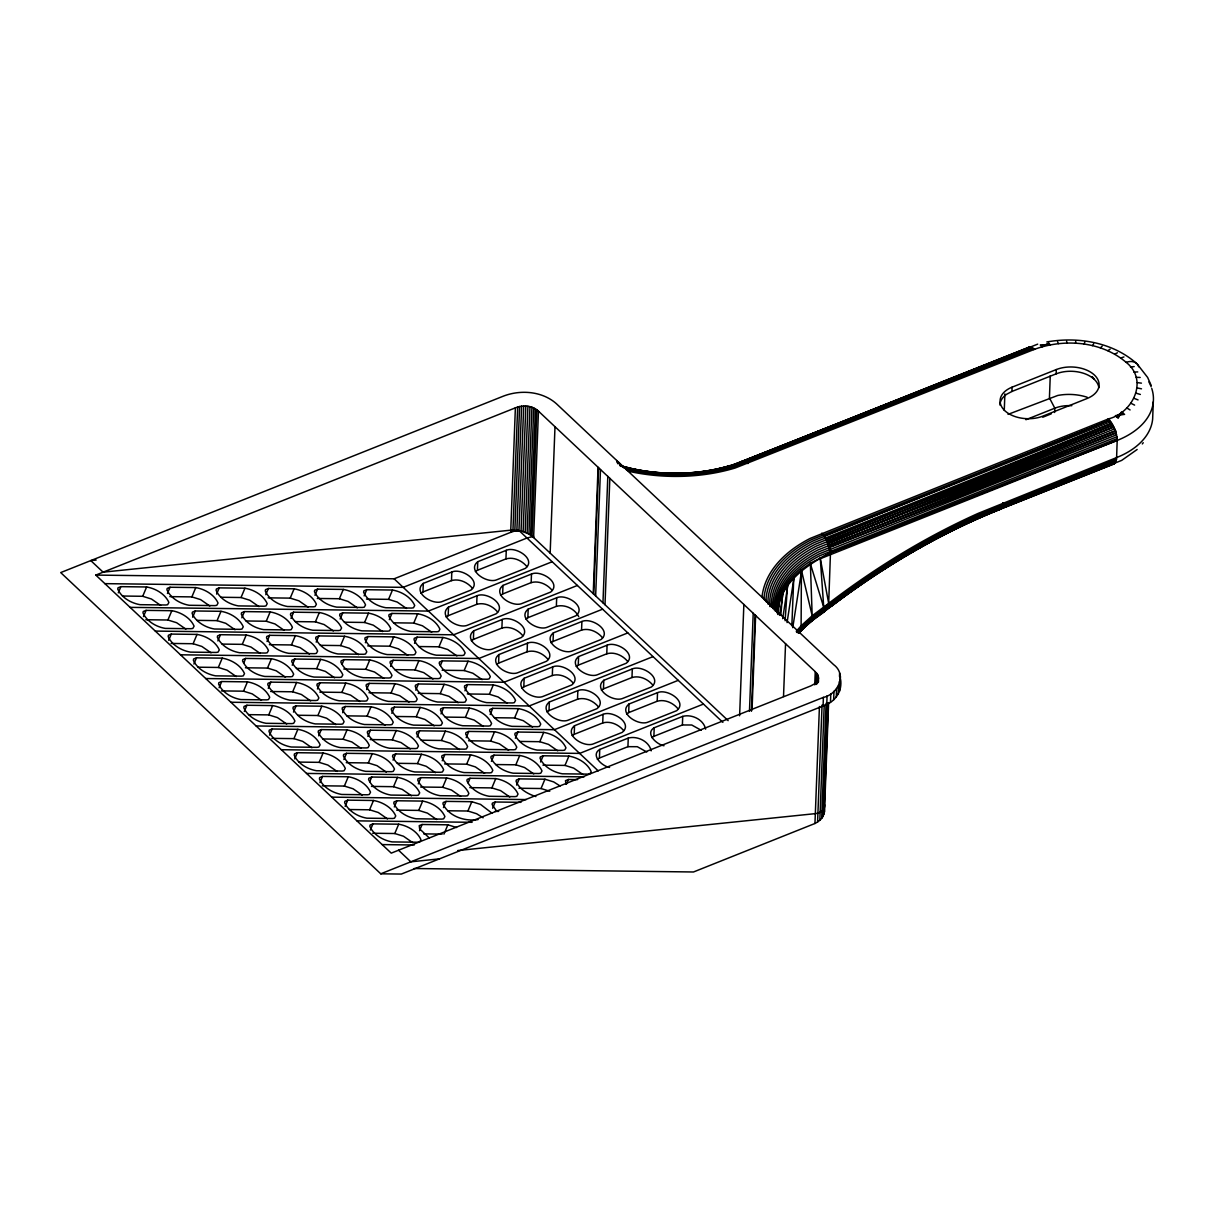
<?xml version="1.0" encoding="UTF-8"?>
<svg xmlns="http://www.w3.org/2000/svg" width="1214" height="1214" viewBox="0 0 1214 1214"><rect width="100%" height="100%" fill="white"/><g stroke="black" fill="none" stroke-linecap="round" stroke-linejoin="round"><path stroke-width="1.5" d="M796.232 631.31L801.119 625.802L801.407 569.654L810.239 563.25L831.18 552.567L1117.259 438.588L1115.56 430.773L1108.655 418.83L810.148 538.424A138.897 86.361 2.2 0 0 762.043 596.59L771.36 606.029L769.706 606.499M1108.655 418.83C1133.011 412.79 1148.732 379.982 1126.137 362.333C1101.401 341.21 1064.557 338.418 1034.707 349.237L735.274 467.967A138.897 86.361 2.2 0 1 628.973 471.351L625.954 469.181M766.019 601.628L766.14 597.485A134.769 83.796 2.2 0 1 812.819 541.049L1109.05 420.454L1115.362 430.864L1116.045 432.821L818.919 551.809A125.027 77.742 2.2 0 0 775.306 611.158M767.916 604.026L768.083 598.214A132.796 82.567 2.2 0 1 814.078 542.597L1112.039 423.246M769.752 604.648L769.904 599.109A130.93 81.414 2.2 0 1 815.262 544.282L1111.478 423.474M777.582 612.372C778.007 595.285 788.645 580.231 801.407 569.654M777.81 613.434C778.963 583.646 806.354 564.996 830.467 552.886L827.174 541.171L821.848 533.143M800.952 630.855A139.913 122.629 -9.5 0 1 812.151 620.703L824.503 611.704L824.716 610.536L810.239 563.25M771.36 607.197L771.603 600.171A129.2 80.336 2.2 0 1 816.354 546.072L1113.056 425.006M420.909 593.236L422.973 591.977L423.307 583.388L451.805 572.022C461.29 567.666 482.277 581.036 470.971 590.065L442.473 601.416C432.988 605.786 412.001 592.417 423.307 583.388M446.115 616.955L448.178 615.695L448.512 607.106L477.011 595.755C486.495 591.385 507.482 604.754 496.177 613.783L467.678 625.149C458.194 629.505 437.207 616.135 448.512 607.106M422.973 591.977L451.487 580.611L451.805 572.022M471.32 640.688L473.399 639.429L473.718 630.84L502.232 619.474C511.701 615.119 532.688 628.488 521.383 637.502L492.884 648.868C483.4 653.223 462.413 639.854 473.718 630.84M475.372 571.536L477.436 570.277L477.77 561.687L506.268 550.321C515.753 545.966 536.74 559.335 525.434 568.349L496.921 579.715C487.451 584.071 466.464 570.701 477.77 561.687M448.178 615.695L476.692 604.344L477.011 595.755M496.526 664.407L498.605 663.148L498.924 654.558L527.437 643.192C536.907 638.837 557.894 652.206 546.588 661.235L518.09 672.586C508.605 676.942 487.618 663.572 498.924 654.558M500.578 595.255L502.642 593.995L502.975 585.406L531.474 574.04C540.958 569.685 561.945 583.054 550.64 592.083L522.126 603.434C512.657 607.804 491.67 594.435 502.975 585.406M473.399 639.429L501.898 628.063L502.232 619.474M477.436 570.277L505.95 558.91L506.268 550.321M818.555 678.231L815.869 683.103L810.815 685.91L391.242 853.139L95.8 575.087L394.11 578.805L510.684 532.339L515.373 407.858C522.824 404.732 532.445 405.4 538.455 411.151L815.247 671.661L818.19 675.606L818.403 681.98M510.684 532.339L512.9 531.52L517.665 407.009M512.9 531.52L514.827 531.004L519.592 406.508M514.827 531.004L516.861 530.685L521.61 406.174M523.704 406.022L518.955 530.472L722.891 722.36M728.157 720.646L533.614 537.544L528.925 534.039L521.049 530.943L525.829 406.053M523.128 531.535L527.923 406.25M525.161 532.263L529.972 406.644M527.104 533.098L531.929 407.191M528.925 534.039L533.75 407.904M521.732 688.126L523.811 686.866L524.129 678.277L552.643 666.926C562.128 662.556 583.099 675.925 571.794 684.954L543.295 696.32C533.811 700.675 512.824 687.306 524.129 678.277M530.579 535.055L535.404 408.754M525.783 618.973L527.847 617.714L528.181 609.125L556.68 597.774C566.164 593.403 587.151 606.772 575.846 615.802L547.347 627.168C537.863 631.523 516.876 618.154 528.181 609.125M498.605 663.148L527.104 651.781L527.437 643.192M532.036 536.118L536.861 409.74M502.642 593.995L531.155 582.629L531.474 574.04M533.614 537.544L538.455 411.151M550.154 553.114L554.995 426.721M546.937 711.859L549.016 710.585L549.335 702.011L577.849 690.645C587.333 686.289 608.305 699.659 597 708.673L568.501 720.039C559.017 724.394 538.03 711.025 549.335 702.011M550.989 642.707L553.053 641.432L553.387 632.858L581.885 621.492C591.37 617.137 612.357 630.506 601.051 639.52L572.553 650.886C563.068 655.241 542.081 641.872 553.387 632.858M523.811 686.866L552.309 675.5L552.643 666.926M527.847 617.714L556.361 606.363L556.68 597.774M572.143 735.578L574.222 734.318L574.541 725.729L603.054 714.363C612.539 710.008 633.526 723.377 622.205 732.391L593.707 743.757C584.222 748.112 563.235 734.743 574.541 725.729M576.195 666.425L578.259 665.166L578.592 656.577L607.091 645.211C616.575 640.855 637.562 654.225 626.257 663.254L597.758 674.605C588.274 678.96 567.287 665.591 578.592 656.577M549.016 710.585L577.515 699.234L577.849 690.645M553.053 641.432L581.567 630.081L581.885 621.492M593.221 593.646L598.062 467.238M593.752 594.147L598.593 467.739M595.649 595.922L600.49 469.53M602.963 602.812L607.804 476.419M604.997 604.724L609.838 478.331M597.349 759.296L599.428 758.037L599.746 749.448L628.26 738.082C637.304 735.623 649.232 741.299 651.159 750.874M601.4 690.144L603.464 688.884L603.798 680.295L632.297 668.944C641.781 664.574 662.768 677.943 651.463 686.972L622.964 698.323C613.48 702.694 592.493 689.324 603.798 680.295M574.222 734.318L602.721 722.952L603.054 714.363M578.259 665.166L606.772 653.8L607.091 645.211M626.606 713.878L628.685 712.603L629.004 704.014L657.518 692.663C666.987 688.308 687.974 701.677 676.668 710.691L648.17 722.057C638.685 726.412 617.698 713.043 629.004 704.014M599.428 758.037L627.926 746.671L628.26 738.082M603.464 688.884L631.978 677.518L632.297 668.944M651.812 737.596L653.891 736.337L654.209 727.747L682.723 716.381C691.768 713.908 703.695 719.583 705.622 729.159M628.685 712.603L657.184 701.252L657.518 692.663M653.891 736.337L682.389 724.97L682.723 716.381M739.614 715.774L743.863 604.481M749.463 711.374L753.211 613.267M751.436 711.267L755.108 615.058M752.043 709.887L755.639 615.559M783.516 696.517L785.549 643.693M814.746 684.863L815.247 671.661M816.263 684.423L816.703 673.117M817.219 683.755L817.583 674.331M817.978 681.251L818.19 675.606M818.297 682.556L818.509 676.911M414.126 868.511L693.482 871.986L814.958 823.487L819.435 706.502M814.958 823.487L817.583 821.999L822.06 705.061M823.077 705.971L823.396 697.382C837.933 694.302 847.326 674.635 833.578 664.589L556.422 403.746C542.294 391.136 520.548 389.497 503.34 396.159L60.7 572.583L380.756 873.807L401.333 874.065L823.077 705.971C834.397 702.572 842.774 691.616 840.498 679.461M817.583 821.999L819.829 820.285L824.23 705.152M796.566 632.418A137.91 120.884 -9.5 0 1 812.636 617.046L828.616 605.103L830.467 552.886M819.829 820.285L821.681 818.388L826.081 703.316M826.749 704.408L827.083 695.819M821.681 818.388L823.077 816.324L827.402 703.058M824.139 799.237L824.443 811.938L823.077 816.324M824.928 778.599L825.353 767.354M826.142 746.716L826.567 735.456M827.356 714.818L827.796 703.574M824.003 814.169L828.251 702.845M824.443 811.938L828.616 702.572M830.467 702.284L830.801 693.695M833.654 699.856L833.988 691.267M836.264 697.17L836.598 688.581M838.252 694.256L838.571 685.682M839.496 676.517L839.633 673.087M839.557 691.206L839.891 682.617M840.179 688.05L840.422 676.259M1004.266 410.438L1004.889 393.882M999.926 405.051A27.436 17.057 2.2 0 1 1006.603 394.292L1011.945 391.454L1012.112 387.16L1056.301 369.557A27.436 17.057 2.2 0 1 1094.375 374.989A27.436 17.057 2.2 0 1 1087.076 398.511L1042.887 416.129A27.436 17.057 2.2 0 1 1004.813 410.696A27.436 17.057 2.2 0 1 1012.112 387.16M1050.262 375.794L1049.427 397.873L1054.814 408.192L1054.647 412.487M1011.945 391.454L1056.134 373.851L1056.301 369.557M1117.259 438.588L1116.546 459.15L1113.663 464.112L999.259 509.592A551.991 351.939 -46.7 0 0 903.277 557.272M1153.3 401.834L1152.647 419.012A82.294 51.17 2.2 0 1 1116.698 457.541L978.165 513.37A565.041 360.27 -46.7 0 0 830.679 601.856L812.181 615.756L801.119 625.802M791.847 625.756L793.819 576.68M1002.87 502.915L1002.127 507.118L1000.199 509.334A553.402 352.849 -46.7 0 0 831.195 606.378M785.109 620.733L787.582 584.207M1003.234 502.763C1003.492 506.101 1001.125 510.942 997.104 509.319M780.784 615.316L782.787 592.174M777.506 613.677L777.673 608.927M1075.543 343.243L1075.756 341.286M778.113 614.603L779.464 600.444M779.707 615.392L783 593.267M782.681 618.67L787.795 585.33M787.051 622.585L794.002 577.803M792.757 627.653L801.574 570.808L812.181 615.756L810.391 564.404M1084.072 344.108L1084.83 342.196M118.274 592.857L120.884 586.65L146.621 586.969C155.559 588.487 165.089 593.934 168.898 602.432L167.623 604.724L165.787 604.997L140.05 604.678C131.112 603.146 121.582 597.713 117.773 589.215L117.986 587.804L120.884 586.65M122.493 596.028L142.706 596.286L146.621 586.969M143.48 616.575L146.09 610.369L171.827 610.688C180.765 612.22 190.295 617.653 194.103 626.151L192.829 628.442L190.993 628.715L165.256 628.397C156.318 626.879 146.788 621.431 142.979 612.933L143.191 611.522L146.09 610.369M167.441 593.464L170.051 587.257L195.788 587.576C204.726 589.109 214.256 594.541 218.065 603.039L216.79 605.331L214.954 605.619L189.217 605.285C180.279 603.768 170.749 598.32 166.955 589.822L167.153 588.411L170.051 587.257M145.862 619.732L167.911 620.005L171.827 610.688M168.685 640.309L171.295 634.087L197.032 634.406C205.97 635.939 215.515 641.387 219.309 649.885L218.034 652.161L216.198 652.449L190.461 652.13C181.523 650.598 171.993 645.15 168.2 636.667L168.397 635.256L171.295 634.087M169.823 596.62L191.873 596.893L195.788 587.576M192.647 617.198L195.257 610.976L220.994 611.31C229.932 612.827 239.477 618.275 243.27 626.773L241.996 629.049L240.16 629.338L214.423 629.019C205.485 627.486 195.955 622.054 192.161 613.556L192.358 612.144L195.257 610.976M171.068 643.45L193.117 643.724L197.032 634.406M216.608 594.086L219.233 587.88L244.955 588.198C253.893 589.716 263.438 595.163 267.232 603.662L265.957 605.938L264.121 606.226L238.384 605.907C229.446 604.375 219.916 598.942 216.122 590.444L216.32 589.033L219.233 587.88M193.891 664.028L196.501 657.821L222.238 658.14C231.176 659.657 240.721 665.105 244.515 673.603L243.24 675.894L241.404 676.168L215.667 675.849C206.729 674.316 197.199 668.884 193.405 660.386L193.603 658.974L196.501 657.821M196.865 620.369L217.078 620.627L220.994 611.31M217.852 640.916L220.478 634.71L246.199 635.028C255.137 636.546 264.682 641.994 268.476 650.492L267.201 652.783L265.365 653.056L239.628 652.737C230.69 651.205 221.16 645.772 217.367 637.274L217.564 635.863L220.478 634.71M220.827 597.258L241.04 597.516L244.955 588.198M198.11 667.199L218.323 667.457L222.238 658.14M241.814 617.805L244.439 611.598L270.161 611.917C279.099 613.449 288.644 618.882 292.437 627.38L291.163 629.671L289.327 629.945L263.59 629.626C254.652 628.108 245.122 622.661 241.328 614.163L241.525 612.751L244.439 611.598M219.097 687.746L221.722 681.54L247.444 681.858C256.382 683.391 265.927 688.824 269.72 697.322L268.446 699.613L266.61 699.886L240.873 699.567C231.935 698.05 222.405 692.602 218.611 684.104L218.808 682.693L221.722 681.54M222.071 644.088L242.284 644.346L246.199 635.028M265.79 594.693L268.4 588.487L294.122 588.805C303.06 590.338 312.605 595.771 316.399 604.269L315.124 606.56L313.288 606.833L287.551 606.514C278.613 604.997 269.083 599.549 265.289 591.051L265.502 589.64L268.4 588.487M243.726 663.087L245.683 658.428L271.405 658.747C280.343 660.279 289.888 665.712 293.682 674.21L292.407 676.502L290.571 676.775L264.834 676.456C255.896 674.938 246.366 669.491 242.572 660.993L242.785 659.581L245.683 658.428M246.032 620.976L266.245 621.234L270.161 611.917M221.479 690.903L243.528 691.176L247.444 681.858M267.034 641.523L269.645 635.317L295.366 635.635C304.304 637.168 313.849 642.601 317.643 651.099L316.368 653.39L314.532 653.678L288.795 653.344C279.857 651.827 270.327 646.379 266.534 637.881L266.746 636.47L269.645 635.317M268.157 597.849L290.207 598.123L294.122 588.805M244.318 711.48L246.928 705.258L272.649 705.577C281.587 707.109 291.132 712.557 294.926 721.04L293.651 723.332L291.815 723.62L266.078 723.301C257.14 721.769 247.61 716.321 243.817 707.823L244.029 706.411L246.928 705.258M245.44 667.791L267.49 668.064L271.405 658.747M290.996 618.427L293.606 612.205L319.328 612.524C328.266 614.056 337.811 619.504 341.604 627.987L340.33 630.278L338.494 630.567L312.757 630.233C303.819 628.715 294.289 623.268 290.495 614.77L290.707 613.358L293.606 612.205M268.279 688.368L270.889 682.147L296.611 682.465C305.549 683.998 315.094 689.446 318.887 697.944L317.613 700.22L315.777 700.508L290.04 700.19C281.102 698.657 271.572 693.209 267.778 684.711L267.99 683.3L270.889 682.147M269.402 644.68L291.451 644.953L295.366 635.635M314.957 595.315L317.567 589.094L343.304 589.412C352.227 590.945 361.772 596.393 365.566 604.891L364.291 607.167L362.455 607.455L336.718 607.137C327.795 605.604 318.25 600.156 314.456 591.658L314.669 590.247L317.567 589.094M248.521 714.651L268.734 714.894L272.649 705.577M292.24 665.257L294.85 659.035L320.587 659.369C329.51 660.886 339.055 666.334 342.849 674.832L341.574 677.109L339.738 677.397L314.001 677.078C305.063 675.545 295.533 670.098 291.739 661.615L291.952 660.204L294.85 659.035M295.199 621.598L315.412 621.841L319.328 612.524M269.523 735.198L272.133 728.992L297.855 729.311C306.793 730.828 316.338 736.276 320.132 744.774L318.857 747.05L317.021 747.338L291.284 747.02C282.346 745.487 272.816 740.054 269.022 731.556L269.235 730.145L272.133 728.992M270.646 691.51L292.695 691.783L296.611 682.465M316.201 642.145L318.812 635.924L344.548 636.257C353.471 637.775 363.016 643.223 366.81 651.721L365.535 653.997L363.699 654.285L337.962 653.967C329.04 652.434 319.494 647.001 315.701 638.503L315.913 637.092L318.812 635.924M317.324 598.456L339.374 598.73L343.304 589.412M293.485 712.087L296.095 705.88L321.831 706.199C330.754 707.716 340.299 713.164 344.093 721.662L342.818 723.954L340.982 724.227L315.245 723.908C306.323 722.376 296.777 716.943 292.984 708.445L293.196 707.034L296.095 705.88M296.444 668.428L316.657 668.686L320.587 659.369M340.163 619.034L342.773 612.827L368.51 613.146C377.433 614.663 386.978 620.111 390.771 628.609L389.497 630.901L387.661 631.174L361.924 630.855C353.001 629.322 343.456 623.89 339.662 615.392L339.874 613.981L342.773 612.827M271.89 738.355L293.94 738.628L297.855 729.311M317.446 688.975L320.056 682.769L345.793 683.087C354.716 684.605 364.261 690.053 368.054 698.551L366.78 700.842L364.944 701.115L339.207 700.797C330.284 699.264 320.739 693.831 316.945 685.333L317.158 683.922L320.056 682.769M320.405 645.317L340.618 645.575L344.548 636.257M294.729 758.917L297.339 752.71L323.076 753.029C331.999 754.562 341.544 759.994 345.337 768.492L344.063 770.784L342.227 771.057L316.49 770.738C307.567 769.206 298.022 763.773 294.228 755.275L294.441 753.864L297.339 752.71M364.124 595.922L366.734 589.716L392.471 590.034C401.394 591.552 410.939 597 414.733 605.498L413.458 607.789L411.622 608.062L385.885 607.744C376.962 606.211 367.417 600.778 363.623 592.28L363.836 590.869L366.734 589.716M297.688 715.258L317.901 715.516L321.831 706.199M342.06 664.316L344.017 659.657L369.754 659.976C378.677 661.493 388.222 666.941 392.016 675.439L390.741 677.731L388.905 678.004L363.168 677.685C354.245 676.152 344.7 670.72 340.906 662.222L341.119 660.811L344.017 659.657M344.366 622.205L364.579 622.463L368.51 613.146M318.69 735.805L321.3 729.599L347.037 729.918C355.96 731.45 365.505 736.883 369.299 745.381L368.024 747.672L366.188 747.945L340.451 747.627C331.528 746.109 321.983 740.661 318.189 732.163L318.402 730.752L321.3 729.599M319.813 692.132L341.862 692.405L345.793 683.087M365.368 642.752L367.979 636.546L393.715 636.864C402.638 638.397 412.183 643.83 415.977 652.328L414.702 654.619L412.866 654.892L387.129 654.574C378.207 653.056 368.661 647.608 364.868 639.11L365.08 637.699L367.979 636.546M298.932 762.089L319.145 762.346L323.076 753.029M366.491 599.079L388.556 599.352L392.471 590.034M342.652 712.694L345.262 706.487L370.998 706.806C379.921 708.339 389.466 713.771 393.26 722.269L391.985 724.561L390.149 724.834L364.412 724.515C355.49 722.998 345.944 717.55 342.151 709.052L342.363 707.641L345.262 706.487M343.774 669.02L365.824 669.293L369.754 659.976M319.935 782.635L322.545 776.429L348.281 776.748C357.204 778.28 366.749 783.713 370.543 792.211L369.268 794.502L367.432 794.791L341.695 794.457C332.773 792.939 323.228 787.491 319.434 778.993L319.646 777.582L322.545 776.429M389.33 619.641L391.94 613.434L417.677 613.753C426.6 615.286 436.145 620.718 439.938 629.216L438.664 631.508L436.828 631.781L411.091 631.462C402.168 629.945 392.623 624.497 388.829 615.999L389.041 614.587L391.94 613.434M322.894 738.977L343.107 739.235L347.037 729.918M366.613 689.582L369.223 683.376L394.96 683.694C403.883 685.227 413.428 690.66 417.221 699.158L415.947 701.449L414.111 701.722L388.374 701.404C379.451 699.886 369.906 694.438 366.112 685.94L366.325 684.529L369.223 683.376M367.736 645.909L389.8 646.182L393.715 636.864M343.896 759.524L346.506 753.317L372.243 753.636C381.166 755.169 390.711 760.617 394.504 769.099L393.23 771.391L391.394 771.679L365.657 771.345C356.734 769.828 347.189 764.38 343.395 755.882L343.608 754.471L346.506 753.317M346.855 715.865L367.083 716.123L370.998 706.806M390.574 666.471L393.184 660.264L418.921 660.583C427.844 662.116 437.389 667.548 441.183 676.046L439.908 678.338L438.072 678.626L412.335 678.292C403.412 676.775 393.867 671.327 390.073 662.829L390.286 661.418L393.184 660.264M322.302 785.792L344.351 786.065L348.281 776.748M393.533 622.812L413.762 623.07L417.677 613.753M367.857 736.428L370.467 730.206L396.204 730.524C405.127 732.057 414.672 737.505 418.466 746.003L417.191 748.279L415.355 748.568L389.618 748.249C380.695 746.716 371.15 741.268 367.356 732.77L367.569 731.359L370.467 730.206M368.98 692.739L391.045 693.012L394.96 683.694M345.14 806.369L347.75 800.147L373.487 800.481C382.41 801.999 391.955 807.447 395.749 815.945L394.474 818.221L392.638 818.509L366.901 818.19C357.978 816.658 348.433 811.21 344.639 802.727L344.852 801.316L347.75 800.147M414.535 643.374L417.146 637.153L442.882 637.471C451.805 639.004 461.35 644.452 465.144 652.935L463.869 655.226L462.033 655.514L436.296 655.196C427.374 653.663 417.828 648.215 414.035 639.717L414.247 638.306L417.146 637.153M346.263 762.68L368.328 762.953L372.243 753.636M391.819 713.316L394.429 707.094L420.165 707.413C429.088 708.946 438.633 714.393 442.427 722.891L441.152 725.168L439.316 725.456L413.579 725.137C404.657 723.605 395.111 718.157 391.318 709.674L391.53 708.263L394.429 707.094M394.778 669.658L415.006 669.9L418.921 660.583M369.754 781.695L371.712 777.036L397.448 777.37C406.371 778.887 415.916 784.335 419.71 792.833L418.435 795.109L416.599 795.398L390.862 795.079C381.94 793.546 372.395 788.114 368.601 779.616L368.813 778.204L371.712 777.036M370.224 739.569L392.289 739.842L396.204 730.524M415.78 690.205L418.39 683.983L444.127 684.317C453.05 685.834 462.595 691.282 466.388 699.78L465.114 702.056L463.278 702.345L437.541 702.026C428.618 700.493 419.073 695.061 415.279 686.563L415.492 685.151L418.39 683.983M349.344 809.541L369.572 809.784L373.487 800.481M418.739 646.546L438.967 646.789L442.882 637.471M393.063 760.146L395.673 753.94L421.41 754.258C430.333 755.776 439.878 761.224 443.671 769.722L442.397 771.998L440.561 772.286L414.824 771.967C405.901 770.435 396.356 765.002 392.562 756.504L392.775 755.093L395.673 753.94M396.022 716.488L416.25 716.73L420.165 707.413M370.346 830.088L372.956 823.881L398.693 824.2C407.616 825.717 417.161 831.165 420.954 839.663L419.68 841.955L417.844 842.228L392.107 841.909C383.184 840.376 373.639 834.944 369.845 826.446L370.058 825.034L372.956 823.881M440.394 665.545L442.351 660.886L468.088 661.205C477.011 662.723 486.556 668.17 490.35 676.668L489.09 678.945L487.239 679.233L461.502 678.914C452.579 677.382 443.034 671.949 439.24 663.451L439.453 662.04L442.351 660.886M371.469 786.399L393.533 786.687L397.448 777.37M417.024 737.035L419.634 730.828L445.371 731.147C454.294 732.664 463.839 738.112 467.633 746.61L466.358 748.901L464.522 749.175L438.785 748.856C429.862 747.323 420.317 741.891 416.523 733.393L416.736 731.981L419.634 730.828M418.147 693.346L440.212 693.634L444.127 684.317M394.307 806.976L396.917 800.77L422.654 801.088C431.577 802.606 441.122 808.054 444.916 816.552L443.641 818.843L441.805 819.116L416.068 818.797C407.145 817.265 397.6 811.832 393.806 803.334L394.019 801.923L396.917 800.77M397.266 763.318L417.495 763.576L421.41 754.258M440.986 713.923L443.596 707.716L469.332 708.035C478.27 709.553 487.8 715 491.594 723.498L490.335 725.79L488.483 726.063L462.746 725.744C453.824 724.212 444.278 718.779 440.485 710.281L440.697 708.87L443.596 707.716M372.713 833.244L394.778 833.517L398.693 824.2M442.108 670.249L464.173 670.523L468.088 661.205M418.269 783.865L420.879 777.658L446.615 777.977C455.538 779.509 465.083 784.942 468.877 793.44L467.602 795.731L465.766 796.005L440.029 795.686C431.107 794.168 421.562 788.721 417.768 780.223L417.98 778.811L420.879 777.658M421.228 740.206L441.456 740.464L445.371 731.147M464.947 690.812L467.557 684.605L493.294 684.924C502.232 686.456 511.762 691.889 515.555 700.387L514.296 702.678L512.445 702.952L486.723 702.633C477.785 701.1 468.24 695.668 464.446 687.17L464.659 685.758L467.557 684.605M396.674 810.133L418.739 810.406L422.654 801.088M442.23 760.753L444.84 754.547L470.577 754.865C479.515 756.398 489.045 761.831 492.838 770.329L491.579 772.62L489.728 772.893L464.006 772.574C455.068 771.057 445.523 765.609 441.729 757.111L441.942 755.7L444.84 754.547M445.189 717.095L465.417 717.353L469.332 708.035M419.513 830.695L422.123 824.488L447.86 824.807L456.57 827.523M420.636 787.021L442.7 787.294L446.615 777.977M466.191 737.642L468.801 731.435L494.538 731.754C503.476 733.286 513.006 738.719 516.8 747.217L515.54 749.508L513.689 749.782L487.967 749.463C479.029 747.945 469.484 742.498 465.69 734L465.903 732.588L468.801 731.435M467.314 693.968L489.379 694.241L493.294 684.924M443.474 807.583L446.084 801.377L471.821 801.695L480.532 804.412L491.958 813.152M444.597 763.909L466.662 764.183L470.577 754.865M490.153 714.53L492.763 708.323L518.499 708.642C527.437 710.175 536.967 715.607 540.761 724.105L539.502 726.397L537.65 726.685L511.929 726.351C502.991 724.834 493.445 719.386 489.652 710.888L489.864 709.477L492.763 708.323M443.945 834.124L447.86 824.807M468.088 782.924L470.046 778.265L495.782 778.584C504.721 780.116 514.25 785.564 518.044 794.047L516.785 796.338L514.933 796.627L489.212 796.293C480.274 794.775 470.728 789.328 466.935 780.83L467.147 779.418L470.046 778.265M468.558 740.798L490.623 741.071L494.538 731.754M447.678 810.77L467.906 811.013L471.821 801.695M491.397 761.375L494.007 755.154L519.744 755.472C528.682 757.005 538.212 762.453 542.005 770.951L540.746 773.227L538.895 773.515L513.173 773.197C504.235 771.664 494.69 766.216 490.896 757.718L491.109 756.307L494.007 755.154M494.356 717.717L514.584 717.96L518.499 708.642M469.803 787.628L491.867 787.901L495.782 778.584M515.358 738.264L517.968 732.042L543.705 732.376C552.643 733.893 562.173 739.341 565.967 747.839L564.707 750.115L562.856 750.404L537.134 750.085C528.196 748.552 518.651 743.105 514.857 734.622L515.07 733.21L517.968 732.042M492.641 808.205L495.251 801.999L520.988 802.317M495.6 764.547L515.829 764.79L519.744 755.472M516.603 785.094L519.213 778.887L544.949 779.206L553.675 781.922L560.124 785.989M519.562 741.435L539.79 741.693L543.705 732.376M540.564 761.982L543.174 755.776L568.911 756.094C577.849 757.612 587.379 763.06 591.172 771.558L589.913 773.849L588.077 774.122L562.34 773.804C553.402 772.271 543.857 766.838 540.063 758.34L540.276 756.929L543.174 755.776M518.97 788.25L541.034 788.523L544.949 779.206M542.931 765.139L564.996 765.412L568.911 756.094M566.422 784.153L568.38 779.494L577.576 779.616M739.979 463.536L741.966 461.426L1029.715 347.189L1033.827 349.602M1092.403 345.656L1093.693 343.835M1142.313 443.945L1143.239 442.715M1026.543 348.585L1029.715 347.189M739.872 462.838L743.363 461.32L747.915 463.551M1026.68 348.524L1037.697 344.139M1100.385 347.857L1102.175 346.187M1137.154 449.483L1121.645 460.409L1111.675 464.37M824.336 610.657L831.727 605.012A558.319 355.975 -46.7 0 1 1002.127 507.118L1115.742 461.836M822.075 611.355L823.608 611.977L831.727 605.695A556.467 354.807 -46.7 0 1 1001.58 508.105L1001.762 508.044M823.608 611.977L831.544 606.15A554.752 353.714 -46.7 0 1 1000.897 508.863L1114.498 463.581M820.209 557.529L823.745 607.334L831.195 603.085A562.886 358.889 -46.7 0 1 978.12 514.948L1116.546 459.15M812.242 619.565L824.716 610.536M824.701 611.234L811.513 620.809A141.082 123.661 -9.5 0 0 800.223 631.037M1107.866 350.679L1110.127 349.177M599.746 749.448C590.171 755.199 602.326 766.338 609.549 767.445M654.209 727.747C644.634 733.484 656.789 744.637 664.012 745.745M824.245 608.578L831.544 604.147A560.777 357.553 -46.7 0 1 977.907 516.329L1116.227 460.592M1123.011 413.17L1116.789 416.872L1115.408 415.658L1124.574 414.369L1121.448 411.986L1118.14 418.269L1116.789 416.872M1114.725 354.078L1117.426 352.788M1109.824 420.135L811.498 539.653A136.803 85.056 2.2 0 0 764.107 596.939L764.046 599.352L771.36 606.029M1115.56 430.773L818.19 549.866A126.226 78.485 2.2 0 0 774.153 609.777M1113.617 427.009L817.341 547.939A127.622 79.35 2.2 0 0 772.802 608.533M95.8 575.087L515.373 407.858M741.208 461.897L1027.393 347.796M1034.707 349.237L1030.17 347.007L742.3 461.912L781.072 446.555M1031.247 347.219L732.391 465.736A132.796 82.567 2.2 0 1 630.764 468.968L623.768 467.162M764.547 453.748L769.813 451.638M913.687 394.277L918.952 392.183M925.963 389.391L931.229 387.281M1030.686 347.447L731.496 465.463A130.93 81.414 2.2 0 1 631.295 468.65L620.172 465.766L618.639 462.306L623.95 467.921L630.187 469.53A134.769 83.796 2.2 0 0 733.332 466.252L1032.37 347.659M625.954 469.393L629.596 470.334A136.803 85.056 2.2 0 0 734.303 466.995L1033.539 348.342M552.203 561.733L428.39 611.082L130.095 607.364M577.409 585.452L453.596 634.801L155.301 631.083M1008.045 414.369L1057.758 395.461A38.499 23.931 2.2 0 1 1087.152 397.221M1025.921 419.71L1054.814 408.192A27.436 17.057 2.2 0 1 1071.81 405.688M1042.765 417.221L1051.248 413.837M602.614 609.17L478.802 658.519L180.507 654.801M823.016 534.448L824.336 535.844L1110.947 421.622M824.336 535.844L826.597 539.153L1112.585 425.188M826.597 539.153L827.614 540.989L1113.982 426.873M1114.831 428.8L828.525 542.886L827.614 540.989M1117.001 436.721L819.936 555.663A123.282 76.649 2.2 0 0 776.899 612.463M627.835 632.904L504.007 682.253L205.712 678.535M1151.752 388.48A82.294 51.17 2.2 0 1 1117.35 440.363L820.345 558.698L828.692 603.434L831.195 603.085M999.957 508.894L1115.226 462.822L1113.39 464.218L1110.021 464.309M653.041 656.622L529.213 705.971L230.918 702.253M678.247 680.341L554.434 729.69L256.124 725.972M703.452 704.074L579.639 753.408L281.329 749.706M380.756 873.807L823.396 697.382M784.593 445.159L793.395 441.668M796.93 440.272L835.687 424.915M840.968 422.806L848.025 420.014M855.066 417.221L860.362 415.127M867.403 412.335L906.175 396.978M913.216 394.186L918.497 392.092M925.554 389.299L930.835 387.205M937.891 384.413L943.172 382.319M946.692 380.923L955.509 377.433M741.966 461.426L745.76 461.912L1032.75 348.646M1117.35 440.363L831.18 552.567L828.525 542.886L1115.362 430.864M829.329 544.828L1116.045 432.821M829.997 546.801L1116.592 434.794L819.511 553.751A124.04 77.119 2.2 0 0 776.216 610.9M742.816 461.183L729.189 466.1A126.226 78.485 2.2 0 1 717.899 469.09M728.582 466.783L740.54 462.61M1120.856 357.978L1123.936 356.946M828.616 605.103L831.544 604.147L812.91 618.154A137.759 120.747 -9.5 0 0 798.084 632.16M1028.228 347.295L1030.17 347.007M533.69 536.315L526.997 538.014L403.185 587.348L104.89 583.646M505.95 558.91C513.628 556.665 522.141 560.625 526.952 566.695M451.487 580.611C459.165 578.365 467.678 582.341 472.489 588.395M531.155 582.629C538.834 580.383 547.347 584.359 552.158 590.414M476.692 604.344C484.386 602.098 492.884 606.059 497.694 612.114M556.361 606.363C564.874 603.98 574.875 608.821 578.744 616.682M501.898 628.063C509.592 625.817 518.09 629.778 522.9 635.848M581.567 630.081C589.245 627.835 597.758 631.796 602.569 637.866M527.104 651.781C534.797 649.536 543.295 653.496 548.106 659.566M606.772 653.8C614.451 651.554 622.964 655.514 627.775 661.584M552.309 675.5C560.003 673.269 568.501 677.23 573.312 683.285M631.978 677.518C639.657 675.272 648.17 679.248 652.98 685.303M577.515 699.234C585.209 696.988 593.707 700.948 598.532 707.018M657.184 701.252C664.877 699.006 673.375 702.967 678.186 709.037M602.721 722.952C610.414 720.706 618.912 724.667 623.738 730.737M682.389 724.97L691.752 725.001L701.237 730.297M627.926 746.671L637.289 746.701L646.774 751.997M1049.412 343.911L1041.233 345.762L1040.292 345.004L1050.11 344.852L1048.714 342.985L1042.173 346.749L1041.233 345.762M519.213 778.887L516.314 780.041L516.102 781.452C519.41 789.404 528.044 794.017 535.875 796.581M568.38 779.494L565.481 780.648L565.921 783.91M446.084 801.377L443.186 802.53L442.973 803.941C448.937 816.552 464.947 821.666 478.104 819.571M495.251 801.999L492.353 803.152L492.14 804.563L496.465 810.906M422.123 824.488L419.225 825.641L419.665 828.904L429.24 837.918M1046.802 341.953C1077.698 336.475 1112.419 342.105 1136.471 363.381M1130.492 367.053L1134.179 366.582M457.769 850.544L815.338 813.638C820.482 813.274 826.81 808.706 823.987 803M96.149 560.033L90.792 560.595L103.099 572.173L510.775 530.169M439.468 858.875L410.848 861.819L398.541 850.225M510.699 530.169L521.049 530.943M516.861 530.685L519.046 530.518L516.876 530.154M1133.846 372.061L1137.746 371.924M306.535 773.424L584.071 776.884M331.741 797.143L526.208 799.571M495.009 811.362L498.681 811.407M356.946 820.861L472.109 822.303M423.716 833.881L442.108 834.109M382.152 844.595L414.247 844.99M1136.137 377.281L1140.174 377.463M1137.306 382.622L1141.433 383.138M388.556 599.352L397.266 602.068L406.493 608.472M339.374 598.73L348.099 601.446L357.326 607.85M290.207 598.123L298.932 600.839L308.159 607.243M241.04 597.516L249.765 600.232L258.992 606.636M413.762 623.07L422.472 625.787L431.698 632.191M191.873 596.893L200.598 599.61L209.825 606.014M364.579 622.463L373.305 625.18L382.531 631.583M142.706 596.286L151.431 599.003L160.658 605.407M315.412 621.841L324.138 624.557L333.364 630.961M266.245 621.234L274.971 623.95L284.197 630.354M438.967 646.789L447.678 649.505L456.904 655.909M217.078 620.627L225.804 623.328L235.03 629.747M389.8 646.182L398.511 648.898L407.737 655.302M167.911 620.005L176.637 622.721L185.863 629.125M340.618 645.575L349.344 648.276L358.57 654.695M291.451 644.953L300.177 647.669L309.403 654.073M464.173 670.523L472.883 673.239L482.11 679.643M242.284 644.346L251.01 647.062L260.236 653.466M415.006 669.9L423.716 672.617L432.943 679.021M193.117 643.724L201.843 646.44L211.069 652.844M365.824 669.293L374.549 672.01L383.776 678.414M316.657 668.686L325.382 671.388L334.609 677.807M489.379 694.241L498.089 696.957L507.315 703.361M267.49 668.064L276.215 670.781L285.442 677.184M440.212 693.634L448.922 696.335L458.148 702.754M218.323 667.457L227.048 670.174L236.275 676.577M391.045 693.012L399.755 695.728L408.981 702.132M341.862 692.405L350.588 695.121L359.814 701.525M514.584 717.96L523.295 720.676L532.521 727.08M292.695 691.783L301.421 694.499L310.647 700.903M465.417 717.353L474.128 720.069L483.354 726.473M243.528 691.176L252.254 693.892L261.48 700.296M416.25 716.73L424.961 719.447L434.187 725.851M367.083 716.123L375.794 718.84L385.02 725.244M539.79 741.693L548.5 744.394L557.727 750.813M317.901 715.516L326.627 718.233L335.853 724.637M490.623 741.071L499.333 743.787L508.56 750.191M268.734 714.894L277.46 717.611L286.686 724.014M441.456 740.464L450.166 743.18L459.393 749.584M392.289 739.842L400.999 742.558L410.226 748.962M564.996 765.412L573.721 768.128L582.932 774.532M343.107 739.235L351.832 741.951L361.059 748.355M515.829 764.79L524.539 767.506L533.765 773.91M293.94 738.628L302.665 741.344L311.892 747.748M466.662 764.183L475.372 766.899L484.598 773.303M417.495 763.576L426.205 766.292L435.431 772.696M368.328 762.953L377.038 765.67L386.264 772.074M541.034 788.523L549.76 791.24M319.145 762.346L327.871 765.063L337.097 771.467M491.867 787.901L500.578 790.618L509.804 797.021M442.7 787.294L451.411 790.011L460.637 796.414M393.533 786.687L402.244 789.388L411.47 795.807M344.351 786.065L353.077 788.781L362.303 795.185M467.906 811.013L476.616 813.729L483.081 817.796M418.739 810.406L427.449 813.122L436.676 819.526M369.572 809.784L378.282 812.5L387.509 818.919M394.778 833.517L403.488 836.234L412.714 842.637M1137.366 387.979L1141.494 388.829M620.202 465.615L631.781 468.574A129.2 80.336 2.2 0 0 730.661 465.432M1136.304 393.26L1140.356 394.459M1134.134 398.389L1138.049 399.907M1130.902 403.276L1134.604 405.112M1126.638 407.843L1130.082 409.953M745.76 461.912L746.731 462.655M394.11 578.805L598.214 770.89M1107.76 419.179L1109.05 420.454M1137.427 364.352L1147.625 377.433L1151.115 385.308M1092.19 376.674L1094.209 379.284M1057.546 341.68L1058.411 343.623M617.941 463.627L616.727 460.501L617.744 463.566M839.299 681.676L840.088 684.848M1066.605 341.104L1066.924 343.076M830.679 606.393A551.991 351.939 -46.7 0 1 901.668 558.228M1126.137 362.333A17.633 11.245 -46.7 0 1 1138.747 366.795M1148.899 381.955A82.294 51.17 2.2 0 1 1151.16 386.826M840.149 598.608A550.792 351.18 -46.7 0 1 843.047 596.469M850.346 591.218A550.792 351.18 -46.7 0 1 853.275 589.139M859.148 585.027A550.792 351.18 -46.7 0 1 863.579 581.992M868.01 578.987A550.792 351.18 -46.7 0 1 875.431 574.07M876.918 573.099A550.792 351.18 -46.7 0 1 881.683 570.019M884.854 567.985A550.792 351.18 -46.7 0 1 891.243 563.979M894.445 562.006A550.792 351.18 -46.7 0 1 899.24 559.093M902.457 557.165A550.792 351.18 -46.7 0 1 913.717 550.579M916.934 548.743A550.792 351.18 -46.7 0 1 931.487 540.731M934.734 539.001A550.792 351.18 -46.7 0 1 947.724 532.309M950.972 530.7A550.792 351.18 -46.7 0 1 987.741 513.871M991.231 512.414A550.792 351.18 -46.7 0 1 998.212 509.592M804.229 626.287A142.493 124.89 -9.5 0 1 806.779 624.011M798.159 633.116A137.895 120.854 -9.5 0 1 813.001 619.094M799.267 632.54A138.29 121.218 -9.5 0 1 812.894 619.838M798.918 633.147A138.973 121.81 -9.5 0 1 812.606 620.384M729.887 465.645A127.622 79.35 2.2 0 1 663.952 473.065M660.37 472.838A127.622 79.35 2.2 0 1 620.415 465.751M716.245 469.454A126.226 78.485 2.2 0 1 704.454 471.624M701.009 472.109A126.226 78.485 2.2 0 1 694.059 472.883M688.808 473.308A126.226 78.485 2.2 0 1 663.982 473.445M656.895 472.929A126.226 78.485 2.2 0 1 649.854 472.155M646.349 471.685A126.226 78.485 2.2 0 1 634.285 469.545M632.585 469.165A126.226 78.485 2.2 0 1 620.915 466.206M726.791 467.314A125.027 77.742 2.2 0 1 719.492 469.257M688.581 473.93A125.027 77.742 2.2 0 1 685.091 474.128M1056.134 373.851A27.436 17.057 2.2 0 1 1098.867 387.736"/></g></svg>
